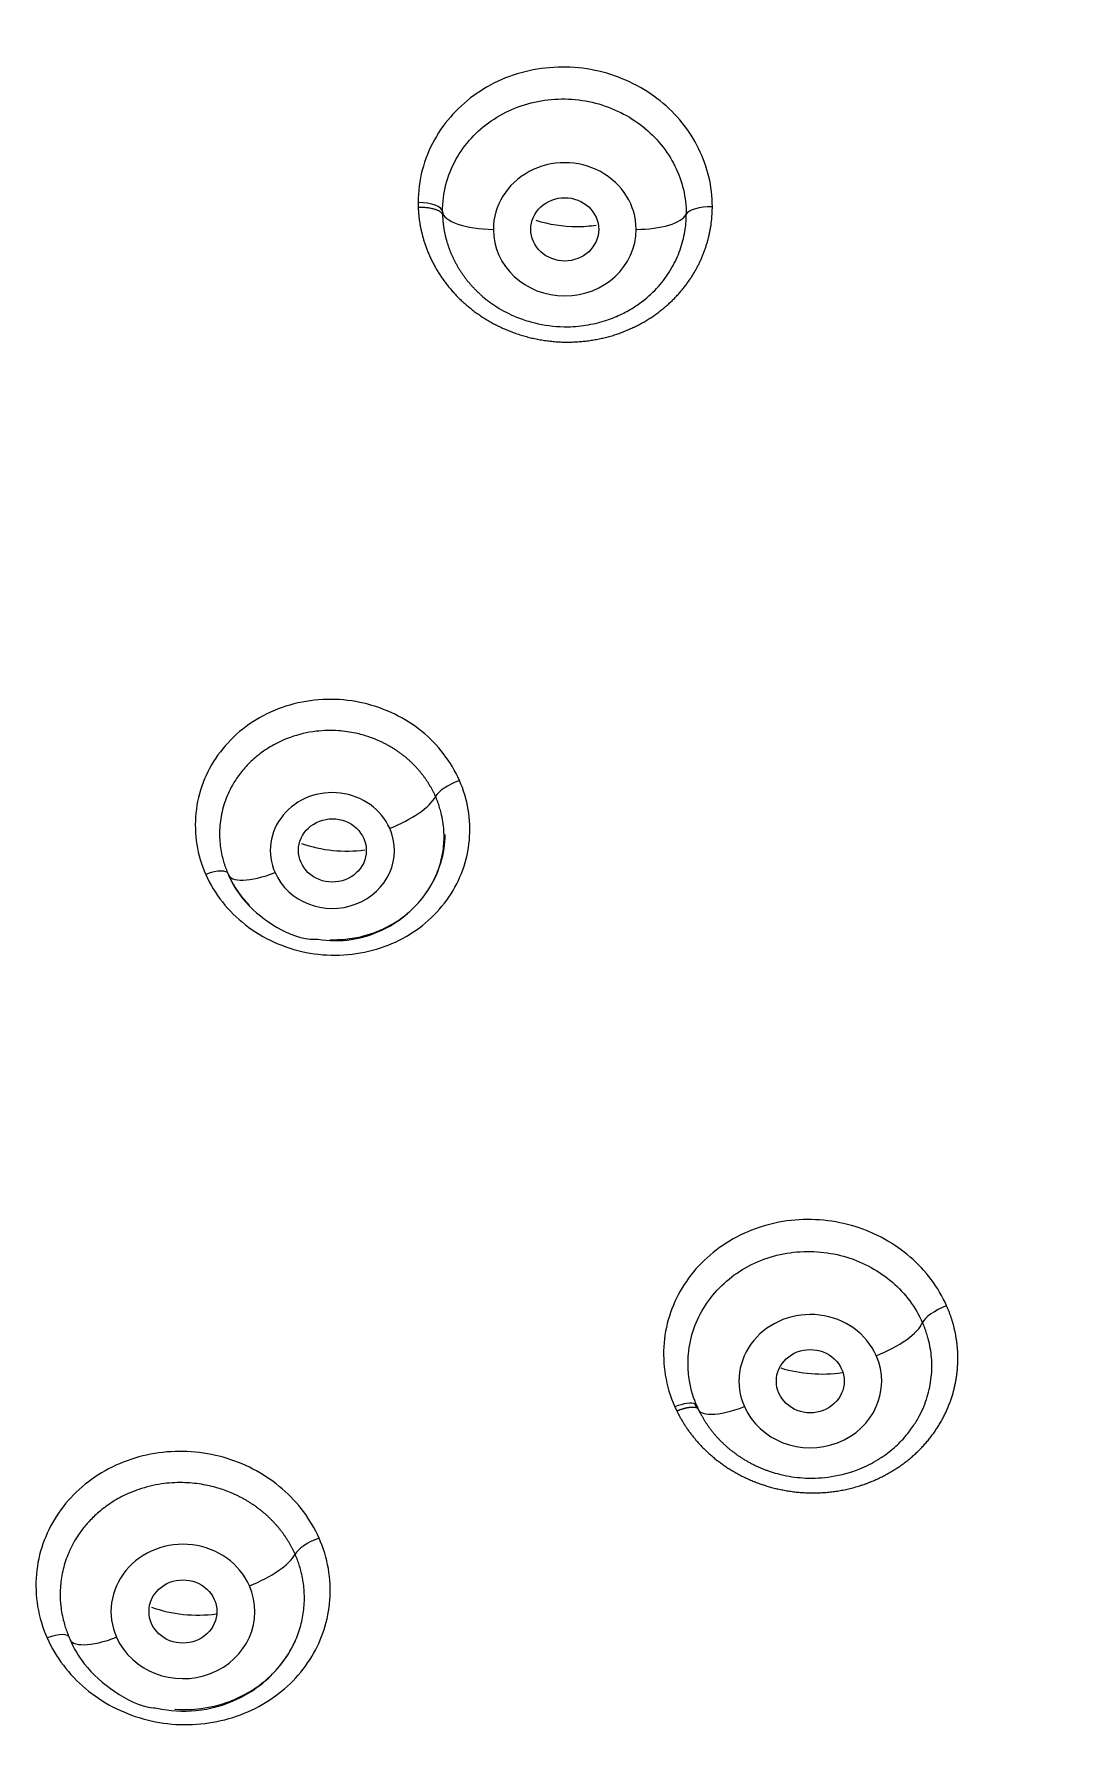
# Model space of a CAD drawing. Extents: x 1168 to 2296, y 0 to 827.
# Drawn here: x 1652.44 to 1664.53, y 520.04 to 540.23 of the extents above; entities that cross this region are included whole.
import ezdxf

# ---------------------------------------------------------------- set-up
doc = ezdxf.new("R2010")
doc.units = 0
doc.header["$LTSCALE"] = 10
doc.header["$MEASUREMENT"] = 0
doc.layers.add('1', color=7, linetype='CONTINUOUS')

msp = doc.modelspace()

# ---------------------------------------------------------------- linework, layer by layer
at = {"layer": '1', "color": 7, "linetype": 'Continuous', "lineweight": 18}
for centre, major_axis, ratio, start_param, end_param in [((1696.685, 538.042), (57.67, 0), 0.93358, 5.498085, 8.635877), ((1696.685, 538.026), (57.518, 0), 0.93358, 5.498085, 10.209879), ((1696.685, 538.042), (57.67, 0), 0.93358, 2.352692, 3.926693), ((1656.945, 538.135), (0.3, 0), 0.358368, 0.017385, 1.528813), ((1658.685, 538.137), (1.44, 0), 0.93358, 3.141593, 3.174556), ((1660.412, 538.085), (-0.3, 0), 0.358368, 4.674074, 6.110139), ((1657.432, 531.32), (0.275, 0.121), 0.323272, 1.384807, 2.763844), ((1654.443, 530.213), (-0.274, -0.121), 0.32279, 3.072336, 4.522064), ((1663.173, 525.126), (-0.274, -0.122), 0.331089, 4.528216, 5.964284), ((1659.97, 523.937), (0.274, 0.122), 0.331089, 0.291849, 1.382958), ((1655.777, 522.388), (0.274, 0.122), 0.331089, 1.378161, 2.755504), ((1652.573, 521.21), (-0.274, -0.122), 0.331089, 3.04621, 4.516086)]:
    msp.add_ellipse(centre, major_axis=major_axis, ratio=ratio, start_param=start_param, end_param=end_param, dxfattribs=at)
at = {"layer": '1', "color": 7, "linetype": 'Continuous', "lineweight": 13}
for centre, major_axis, ratio, start_param, end_param in [((1696.685, 537.844), (57.048, 0), 0.93358, 5.498085, 10.209879), ((1696.685, 537.824), (56.129, 0), 0.93358, 5.397226, 10.310738), ((1696.685, 537.907), (55.427, 0), 0.93358, 5.397283, 10.31068), ((1696.685, 538.436), (-51, 0), 0.93358, 4.712389, 7.625054), ((1658.685, 537.926), (0.841, 0), 0.93358, 0, 3.141593), ((1657.844, 538.141), (0.6, 0), 0.358368, 3.159013, 4.712389), ((1659.526, 538.141), (-0.6, 0), 0.358368, 1.570796, 2.968547), ((1658.685, 537.926), (0.841, 0), 0.93358, 3.141593, 6.283185), ((1655.947, 530.605), (0.731, 0), 0.93358, 0.392699, 3.534292), ((1656.623, 531.081), (-0.548, -0.243), 0.331089, 1.424941, 2.762705), ((1655.947, 530.605), (0.731, 0), 0.93358, 3.534292, 6.675884), ((1655.272, 530.559), (0.548, 0.243), 0.331089, 3.072125, 4.566534), ((1661.578, 524.35), (0.841, 0), 0.93358, 0.392699, 3.534292), ((1662.354, 524.865), (-0.548, -0.243), 0.331089, 1.424941, 2.822692), ((1661.578, 524.35), (0.841, 0), 0.93358, 3.534292, 6.675884), ((1660.801, 524.264), (0.548, 0.243), 0.331089, 3.013158, 4.566534), ((1654.187, 521.635), (0.848, 0), 0.93358, 0.392699, 3.534292), ((1654.97, 522.153), (-0.548, -0.243), 0.331089, 1.424941, 2.755504), ((1654.187, 521.635), (0.848, 0), 0.93358, 3.534292, 6.675884), ((1653.404, 521.547), (0.548, 0.243), 0.331089, 3.04621, 4.566534)]:
    msp.add_ellipse(centre, major_axis=major_axis, ratio=ratio, start_param=start_param, end_param=end_param, dxfattribs=at)
for points, knots in [([(1739.245, 498.734), (1739.257, 498.745), (1739.297, 498.783), (1739.382, 498.862), (1739.514, 498.988), (1739.695, 499.16), (1739.923, 499.379), (1740.198, 499.646), (1740.517, 499.962), (1740.882, 500.327), (1741.289, 500.744), (1741.738, 501.212), (1742.226, 501.734), (1742.752, 502.311), (1743.313, 502.945), (1743.907, 503.637), (1744.531, 504.389), (1745.182, 505.203), (1745.856, 506.081), (1746.552, 507.024), (1747.264, 508.035), (1747.988, 509.115), (1748.721, 510.266), (1749.458, 511.489), (1750.192, 512.787), (1750.92, 514.161), (1751.635, 515.611), (1752.333, 517.14), (1753.005, 518.748), (1753.647, 520.436), (1754.251, 522.204), (1754.81, 524.051), (1755.317, 525.979), (1755.762, 527.985), (1756.139, 530.07), (1756.438, 532.23), (1756.653, 534.464), (1756.773, 536.769), (1756.792, 539.142), (1756.7, 541.577), (1756.487, 544.071), (1756.145, 546.617), (1755.665, 549.209), (1755.039, 551.84), (1754.259, 554.502), (1753.317, 557.187), (1752.329, 559.582), (1751.345, 561.687), (1750.412, 563.504), (1749.396, 565.312), (1748.295, 567.108), (1747.108, 568.889), (1745.834, 570.65), (1744.471, 572.386), (1743.019, 574.093), (1741.477, 575.767), (1739.845, 577.402), (1738.124, 578.995), (1736.312, 580.54), (1734.412, 582.032), (1732.424, 583.467), (1730.349, 584.838), (1728.188, 586.14), (1725.944, 587.367), (1723.618, 588.515), (1721.214, 589.579), (1718.734, 590.553), (1716.183, 591.432), (1713.563, 592.209), (1710.879, 592.88), (1708.135, 593.439), (1705.337, 593.882), (1702.49, 594.205), (1699.601, 594.402), (1696.187, 594.48), (1692.263, 594.344), (1687.865, 593.889), (1683.515, 593.134), (1679.236, 592.083), (1675.051, 590.739), (1670.984, 589.112), (1667.055, 587.211), (1663.287, 585.046), (1659.7, 582.627), (1656.313, 579.968), (1653.144, 577.085), (1650.21, 573.992), (1647.53, 570.706), (1645.115, 567.244), (1642.978, 563.627), (1640.926, 559.456), (1639.1, 554.7), (1637.661, 549.356), (1636.788, 543.905), (1636.494, 538.401), (1636.777, 532.897), (1637.593, 527.71), (1638.786, 523.105), (1640.114, 519.299), (1641.425, 516.23), (1642.593, 513.864), (1643.791, 511.674), (1645.041, 509.612), (1646.37, 507.638), (1647.455, 506.153), (1648.304, 505.056), (1649.01, 504.181), (1649.684, 503.377), (1650.388, 502.568), (1651.001, 501.891), (1651.501, 501.353), (1651.871, 500.963), (1652.223, 500.599), (1652.555, 500.26), (1652.868, 499.947), (1653.16, 499.658), (1653.432, 499.393), (1653.682, 499.152), (1653.91, 498.935), (1654.056, 498.798), (1654.124, 498.733)], [0, 0, 0, 0, 0.000179, 0.000603, 0.00127, 0.002183, 0.00334, 0.004741, 0.006386, 0.008277, 0.010411, 0.01279, 0.015413, 0.018281, 0.021393, 0.02475, 0.028351, 0.032196, 0.036286, 0.04062, 0.045199, 0.050022, 0.055089, 0.060401, 0.065958, 0.071758, 0.077804, 0.084093, 0.090627, 0.097406, 0.104428, 0.111695, 0.119206, 0.126961, 0.134961, 0.143206, 0.151695, 0.160428, 0.169406, 0.178628, 0.188094, 0.197805, 0.20776, 0.21796, 0.228404, 0.239092, 0.250024, 0.257544, 0.265167, 0.272896, 0.280729, 0.288666, 0.296708, 0.304854, 0.313104, 0.321459, 0.329918, 0.338482, 0.34715, 0.355923, 0.3648, 0.373782, 0.382867, 0.392057, 0.401352, 0.410752, 0.420256, 0.429863, 0.439576, 0.449392, 0.459314, 0.46934, 0.47947, 0.489704, 0.500043, 0.515667, 0.531291, 0.546915, 0.562538, 0.578162, 0.593786, 0.60941, 0.625034, 0.640657, 0.656282, 0.671906, 0.68753, 0.703153, 0.718778, 0.734402, 0.750026, 0.770854, 0.791682, 0.81251, 0.833338, 0.854167, 0.874994, 0.892773, 0.907913, 0.920413, 0.930274, 0.937493, 0.948337, 0.95716, 0.963963, 0.968745, 0.972532, 0.976398, 0.980345, 0.984372, 0.986462, 0.988435, 0.990291, 0.99203, 0.993651, 0.995155, 0.996542, 0.997812, 0.998965, 1, 1, 1, 1]), ([(1654.672, 498.916), (1654.657, 498.93), (1654.611, 498.974), (1654.455, 499.122), (1654.346, 499.225), (1654.067, 499.494), (1653.896, 499.659), (1653.497, 500.053), (1653.268, 500.281), (1652.754, 500.804), (1652.469, 501.098), (1651.848, 501.755), (1651.512, 502.119), (1650.794, 502.919), (1650.412, 503.355), (1649.61, 504.307), (1649.189, 504.822), (1648.317, 505.934), (1647.867, 506.532), (1646.944, 507.816), (1646.473, 508.502), (1645.519, 509.966), (1645.038, 510.744), (1644.077, 512.397), (1643.597, 513.271), (1642.655, 515.121), (1642.191, 516.095), (1641.296, 518.147), (1640.865, 519.224), (1640.05, 521.482), (1639.667, 522.662), (1638.97, 525.127), (1638.655, 526.412), (1638.115, 529.081), (1637.89, 530.467), (1637.549, 533.333), (1637.434, 534.815), (1637.334, 537.865), (1637.351, 539.434), (1637.538, 542.649), (1637.71, 544.294), (1638.231, 547.645), (1638.58, 549.351), (1639.478, 552.805), (1640.026, 554.552), (1641.341, 558.065), (1642.108, 559.83), (1643.881, 563.348), (1644.886, 565.102), (1647.146, 568.566), (1648.401, 570.276), (1651.171, 573.615), (1652.687, 575.243), (1655.98, 578.377), (1657.759, 579.883), (1660.619, 582.016), (1661.605, 582.706), (1663.64, 584.039), (1664.689, 584.681), (1667.93, 586.527), (1670.213, 587.65), (1675.002, 589.636), (1677.509, 590.498), (1682.712, 591.911), (1685.41, 592.462), (1689.566, 593.024), (1690.969, 593.168), (1693.096, 593.312), (1693.809, 593.349), (1694.884, 593.386), (1695.422, 593.399), (1696.052, 593.408), (1696.367, 593.41), (1696.525, 593.41), (1696.604, 593.41), (1696.644, 593.41), (1696.664, 593.41), (1696.673, 593.41), (1696.678, 593.41), (1696.681, 593.41), (1696.682, 593.41), (1696.683, 593.41), (1696.683, 593.41), (1702.504, 593.411), (1714.146, 591.801), (1730.106, 584.758), (1738.831, 577.384), (1746.222, 568.986), (1749.25, 564.276), (1753.713, 554.238), (1755.147, 548.91), (1756.299, 538.095), (1756.017, 532.607), (1753.758, 521.946), (1751.781, 516.773), (1747.677, 509.577), (1745.34, 506.121), (1742.614, 502.935), (1740.714, 500.877), (1739.722, 499.881), (1738.698, 498.916)], [0, 0, 0, 0, 0.015625, 0.015625, 0.03125, 0.03125, 0.046875, 0.046875, 0.0625, 0.0625, 0.078125, 0.078125, 0.09375, 0.09375, 0.109375, 0.109375, 0.125, 0.125, 0.140625, 0.140625, 0.15625, 0.15625, 0.171875, 0.171875, 0.1875, 0.1875, 0.203125, 0.203125, 0.21875, 0.21875, 0.234375, 0.234375, 0.25, 0.25, 0.265625, 0.265625, 0.28125, 0.28125, 0.296875, 0.296875, 0.3125, 0.3125, 0.328125, 0.328125, 0.34375, 0.34375, 0.359375, 0.359375, 0.375, 0.375, 0.390625, 0.390625, 0.40625, 0.40625, 0.421875, 0.421875, 0.429687, 0.429687, 0.4375, 0.4375, 0.453125, 0.453125, 0.46875, 0.46875, 0.484375, 0.484375, 0.492187, 0.492187, 0.496094, 0.496094, 0.498047, 0.499023, 0.499512, 0.499756, 0.499878, 0.499939, 0.499969, 0.499985, 0.499992, 0.499996, 0.499998, 0.499998, 0.5, 0.5, 0.5625, 0.625, 0.6875, 0.6875, 0.75, 0.75, 0.8125, 0.8125, 0.875, 0.875, 0.9375, 0.9375, 0.96875, 0.984375, 0.984375, 1, 1, 1, 1]), ([(1696.685, 592.494), (1696.643, 592.494), (1696.559, 592.494), (1696.433, 592.494), (1696.308, 592.493), (1696.182, 592.492), (1696.056, 592.491), (1695.931, 592.49), (1695.805, 592.488), (1695.679, 592.486), (1695.554, 592.484), (1695.428, 592.482), (1695.302, 592.479), (1695.177, 592.476), (1695.051, 592.473), (1694.926, 592.47), (1694.8, 592.466), (1694.674, 592.462), (1694.549, 592.458), (1694.423, 592.453), (1694.297, 592.449), (1694.172, 592.444), (1694.046, 592.439), (1693.921, 592.433), (1693.795, 592.427), (1693.669, 592.421), (1693.544, 592.415), (1693.418, 592.409), (1693.292, 592.402), (1693.167, 592.395), (1693.041, 592.388), (1692.916, 592.38), (1692.79, 592.373), (1692.664, 592.365), (1692.539, 592.356), (1692.413, 592.348), (1691.963, 592.317), (1691.191, 592.255), (1690.096, 592.149), (1689.004, 592.024), (1687.914, 591.879), (1686.828, 591.716), (1685.745, 591.533), (1684.666, 591.332), (1683.232, 591.038), (1681.452, 590.624), (1679.339, 590.052), (1677.249, 589.407), (1675.187, 588.688), (1673.155, 587.896), (1670.491, 586.748), (1667.249, 585.14), (1663.531, 582.943), (1659.996, 580.488), (1657.042, 578.094), (1654.6, 575.851), (1652.613, 573.834), (1650.428, 571.378), (1648.117, 568.421), (1646.056, 565.318), (1644.435, 562.501), (1643.178, 560.024), (1642.15, 557.704), (1641.316, 555.56), (1640.645, 553.611), (1640.049, 551.626), (1639.478, 549.402), (1638.965, 546.935), (1638.55, 544.222), (1638.305, 541.72), (1638.189, 539.441), (1638.167, 537.393), (1638.228, 535.332), (1638.373, 533.277), (1638.599, 531.231), (1638.906, 529.201), (1639.297, 527.175), (1639.926, 524.5), (1640.916, 521.195), (1642.25, 517.76), (1643.616, 514.824), (1644.92, 512.369), (1646.195, 510.241), (1647.395, 508.425), (1648.477, 506.903), (1649.519, 505.542), (1650.506, 504.33), (1651.342, 503.356), (1652.123, 502.486), (1652.84, 501.716), (1653.581, 500.949), (1654.147, 500.383), (1654.525, 500.013), (1654.706, 499.837), (1654.89, 499.66), (1655.076, 499.483), (1655.264, 499.304), (1655.455, 499.125), (1655.647, 498.944), (1655.842, 498.763), (1656.04, 498.581), (1656.239, 498.399), (1656.441, 498.215), (1656.645, 498.031), (1656.852, 497.846), (1657.061, 497.66), (1657.272, 497.473), (1657.413, 497.349), (1657.485, 497.286)], [0, 0, 0, 0, 0.000892, 0.001785, 0.002677, 0.003569, 0.004462, 0.005354, 0.006246, 0.007138, 0.00803, 0.008923, 0.009815, 0.010707, 0.011599, 0.012491, 0.013384, 0.014276, 0.015169, 0.016061, 0.016953, 0.017846, 0.018739, 0.019631, 0.020524, 0.021417, 0.02231, 0.023203, 0.024097, 0.02499, 0.025884, 0.026777, 0.027671, 0.028565, 0.029459, 0.030354, 0.031248, 0.039059, 0.046868, 0.054679, 0.062496, 0.070311, 0.078122, 0.085931, 0.093744, 0.109373, 0.124991, 0.140601, 0.156239, 0.171854, 0.187489, 0.218707, 0.249974, 0.281106, 0.312458, 0.333209, 0.354021, 0.374951, 0.406022, 0.437441, 0.458146, 0.47896, 0.499936, 0.515411, 0.530971, 0.546637, 0.562432, 0.583123, 0.603936, 0.624924, 0.640415, 0.655981, 0.671643, 0.687423, 0.702962, 0.718542, 0.734186, 0.749915, 0.781006, 0.812398, 0.833188, 0.854003, 0.874891, 0.888786, 0.90267, 0.916556, 0.926936, 0.93739, 0.945051, 0.952809, 0.960666, 0.968624, 0.970466, 0.972324, 0.974198, 0.976087, 0.977992, 0.979913, 0.98185, 0.983802, 0.985771, 0.987756, 0.989756, 0.991773, 0.993806, 0.995854, 0.997919, 1, 1, 1, 1]), ([(1655.519, 499.457), (1655.49, 499.485), (1655.431, 499.54), (1655.343, 499.622), (1655.255, 499.705), (1655.168, 499.788), (1655.081, 499.871), (1654.993, 499.955), (1654.907, 500.038), (1654.82, 500.122), (1654.733, 500.205), (1654.647, 500.289), (1654.561, 500.373), (1654.475, 500.458), (1654.39, 500.542), (1654.304, 500.627), (1654.219, 500.711), (1654.134, 500.796), (1654.049, 500.881), (1653.964, 500.967), (1653.88, 501.052), (1653.796, 501.137), (1653.712, 501.223), (1653.628, 501.309), (1653.544, 501.395), (1653.461, 501.481), (1653.378, 501.568), (1653.295, 501.654), (1653.212, 501.741), (1653.129, 501.828), (1653.047, 501.915), (1652.965, 502.002), (1652.883, 502.089), (1652.801, 502.176), (1652.719, 502.264), (1652.638, 502.352), (1652.557, 502.44), (1652.476, 502.528), (1652.395, 502.616), (1652.314, 502.705), (1652.234, 502.793), (1652.154, 502.882), (1652.074, 502.971), (1651.994, 503.06), (1651.915, 503.149), (1651.835, 503.238), (1651.756, 503.328), (1651.4, 503.733), (1650.777, 504.46), (1649.911, 505.524), (1649.074, 506.607), (1648.265, 507.71), (1647.485, 508.831), (1646.734, 509.97), (1646.015, 511.124), (1645.096, 512.686), (1644.026, 514.676), (1642.867, 517.124), (1641.84, 519.617), (1640.945, 522.159), (1640.186, 524.735), (1639.562, 527.347), (1639.077, 529.979), (1638.731, 532.636), (1638.526, 535.3), (1638.461, 537.976), (1638.537, 540.645), (1638.754, 543.314), (1639.111, 545.964), (1639.608, 548.6), (1640.241, 551.204), (1641.013, 553.782), (1641.917, 556.315), (1642.956, 558.809), (1644.123, 561.247), (1645.203, 563.236), (1646.128, 564.795), (1646.854, 565.949), (1647.607, 567.082), (1648.391, 568.2), (1649.205, 569.3), (1650.049, 570.382), (1650.918, 571.441), (1651.565, 572.19), (1651.971, 572.647), (1652.125, 572.818), (1652.279, 572.989), (1652.434, 573.16), (1652.59, 573.329), (1652.747, 573.498), (1652.904, 573.666), (1653.061, 573.834), (1653.22, 574.001), (1653.379, 574.167), (1653.539, 574.332), (1653.699, 574.497), (1653.86, 574.661), (1654.022, 574.825), (1654.185, 574.987), (1654.348, 575.149), (1654.511, 575.311), (1654.676, 575.471), (1654.841, 575.631), (1655.006, 575.791), (1655.173, 575.949), (1655.339, 576.107), (1655.507, 576.264), (1655.619, 576.369), (1655.675, 576.421)], [0, 0, 0, 0, 0.001362, 0.002724, 0.004085, 0.005446, 0.006807, 0.008168, 0.009529, 0.01089, 0.01225, 0.01361, 0.01497, 0.01633, 0.01769, 0.019049, 0.020409, 0.021768, 0.023127, 0.024486, 0.025845, 0.027203, 0.028562, 0.029921, 0.031279, 0.032637, 0.033995, 0.035353, 0.036712, 0.038069, 0.039427, 0.040785, 0.042143, 0.0435, 0.044858, 0.046216, 0.047573, 0.048931, 0.050288, 0.051645, 0.053003, 0.05436, 0.055718, 0.057075, 0.058432, 0.05979, 0.061147, 0.062504, 0.078161, 0.093792, 0.109405, 0.125007, 0.140673, 0.156307, 0.171916, 0.18751, 0.21882, 0.250008, 0.281332, 0.312506, 0.343843, 0.375004, 0.406353, 0.437502, 0.468861, 0.5, 0.531366, 0.562498, 0.593869, 0.624996, 0.656368, 0.687494, 0.718864, 0.749992, 0.781356, 0.81249, 0.8282, 0.843847, 0.859442, 0.874993, 0.890694, 0.906338, 0.921935, 0.937496, 0.940115, 0.942732, 0.945348, 0.947963, 0.950576, 0.953187, 0.955797, 0.958406, 0.961013, 0.963619, 0.966224, 0.968828, 0.971431, 0.974032, 0.976633, 0.979232, 0.981831, 0.984429, 0.987026, 0.989622, 0.992217, 0.994812, 0.997406, 1, 1, 1, 1]), ([(1656.957, 538.243), (1656.957, 538.234), (1656.957, 538.225), (1656.958, 538.211), (1656.958, 538.207), (1656.958, 538.198), (1656.958, 538.193), (1656.958, 538.189)], [0, 0, 0, 0, 0.5, 0.5, 0.75, 0.75, 1, 1, 1, 1]), ([(1656.958, 538.189), (1656.958, 538.182), (1656.959, 538.169), (1656.96, 538.149), (1656.961, 538.129), (1656.963, 538.108), (1656.965, 538.088), (1656.967, 538.067), (1656.97, 538.046), (1656.973, 538.026), (1656.976, 538.005), (1656.979, 537.984), (1656.983, 537.963), (1656.987, 537.941), (1656.992, 537.92), (1656.997, 537.899), (1657.002, 537.877), (1657.007, 537.856), (1657.013, 537.834), (1657.019, 537.813), (1657.026, 537.791), (1657.033, 537.769), (1657.04, 537.747), (1657.047, 537.726), (1657.055, 537.704), (1657.064, 537.682), (1657.073, 537.66), (1657.082, 537.638), (1657.091, 537.616), (1657.101, 537.594), (1657.111, 537.572), (1657.122, 537.551), (1657.133, 537.529), (1657.145, 537.507), (1657.157, 537.485), (1657.169, 537.463), (1657.182, 537.442), (1657.195, 537.42), (1657.209, 537.398), (1657.223, 537.377), (1657.237, 537.356), (1657.252, 537.334), (1657.268, 537.313), (1657.283, 537.292), (1657.3, 537.271), (1657.316, 537.25), (1657.333, 537.23), (1657.351, 537.209), (1657.369, 537.189), (1657.387, 537.168), (1657.406, 537.148), (1657.425, 537.128), (1657.445, 537.109), (1657.465, 537.089), (1657.486, 537.07), (1657.507, 537.051), (1657.529, 537.032), (1657.551, 537.014), (1657.573, 536.995), (1657.596, 536.977), (1657.619, 536.959), (1657.643, 536.942), (1657.667, 536.925), (1657.691, 536.908), (1657.716, 536.891), (1657.742, 536.875), (1657.768, 536.859), (1657.794, 536.844), (1657.82, 536.829), (1657.847, 536.814), (1657.875, 536.8), (1657.903, 536.786), (1657.931, 536.772), (1657.96, 536.759), (1657.989, 536.746), (1658.018, 536.734), (1658.048, 536.722), (1658.078, 536.711), (1658.108, 536.7), (1658.139, 536.689), (1658.17, 536.679), (1658.201, 536.67), (1658.233, 536.661), (1658.265, 536.653), (1658.298, 536.645), (1658.33, 536.638), (1658.363, 536.631), (1658.396, 536.625), (1658.43, 536.619), (1658.463, 536.614), (1658.497, 536.61), (1658.532, 536.606), (1658.566, 536.603), (1658.6, 536.6), (1658.635, 536.599), (1658.67, 536.597), (1658.705, 536.597), (1658.75, 536.597), (1658.805, 536.599), (1658.87, 536.603), (1658.934, 536.609), (1658.997, 536.618), (1659.059, 536.628), (1659.12, 536.641), (1659.18, 536.656), (1659.239, 536.672), (1659.297, 536.69), (1659.353, 536.71), (1659.408, 536.732), (1659.462, 536.755), (1659.515, 536.78), (1659.566, 536.806), (1659.615, 536.833), (1659.664, 536.862), (1659.71, 536.892), (1659.755, 536.923), (1659.799, 536.955), (1659.841, 536.989), (1659.882, 537.023), (1659.921, 537.058), (1659.958, 537.094), (1659.994, 537.13), (1660.028, 537.167), (1660.061, 537.205), (1660.092, 537.244), (1660.122, 537.282), (1660.15, 537.322), (1660.176, 537.361), (1660.201, 537.401), (1660.225, 537.441), (1660.247, 537.482), (1660.268, 537.522), (1660.287, 537.563), (1660.305, 537.604), (1660.321, 537.644), (1660.336, 537.685), (1660.35, 537.725), (1660.362, 537.766), (1660.374, 537.806), (1660.384, 537.846), (1660.392, 537.886), (1660.4, 537.926), (1660.407, 537.965), (1660.412, 538.004), (1660.416, 538.042), (1660.42, 538.081), (1660.422, 538.118), (1660.423, 538.156), (1660.424, 538.18), (1660.424, 538.193)], [0, 0, 0, 0, 0.003964, 0.007956, 0.011976, 0.016024, 0.020099, 0.024202, 0.028333, 0.032492, 0.036678, 0.040891, 0.045132, 0.049399, 0.053694, 0.058016, 0.062365, 0.06674, 0.071142, 0.075571, 0.080026, 0.084508, 0.089016, 0.093552, 0.098113, 0.102702, 0.107317, 0.111959, 0.116628, 0.121324, 0.126046, 0.130795, 0.135572, 0.140375, 0.145205, 0.150062, 0.154947, 0.159858, 0.164796, 0.169761, 0.174754, 0.179773, 0.184819, 0.189892, 0.194993, 0.20012, 0.205274, 0.210454, 0.215662, 0.220897, 0.226159, 0.231447, 0.236763, 0.242105, 0.247474, 0.252871, 0.258294, 0.263744, 0.269221, 0.274725, 0.280256, 0.285814, 0.291399, 0.297011, 0.30265, 0.308315, 0.314008, 0.319728, 0.325475, 0.331249, 0.337049, 0.342877, 0.348731, 0.354613, 0.360521, 0.366457, 0.372419, 0.378409, 0.384425, 0.390469, 0.396539, 0.402637, 0.408761, 0.414912, 0.42109, 0.427295, 0.433527, 0.439786, 0.446072, 0.452385, 0.458725, 0.465092, 0.471486, 0.477906, 0.484354, 0.490828, 0.49733, 0.503858, 0.515982, 0.52801, 0.539942, 0.551779, 0.563519, 0.575163, 0.586712, 0.598164, 0.609521, 0.620783, 0.631948, 0.643017, 0.653991, 0.664868, 0.675651, 0.686337, 0.696927, 0.707422, 0.71782, 0.728123, 0.738329, 0.74844, 0.758456, 0.768375, 0.778199, 0.787926, 0.797559, 0.807095, 0.816536, 0.825881, 0.83513, 0.844283, 0.85334, 0.862301, 0.871166, 0.879935, 0.88861, 0.897188, 0.905672, 0.91406, 0.922354, 0.930553, 0.938657, 0.946665, 0.954578, 0.962393, 0.970111, 0.977732, 0.985253, 0.992676, 1, 1, 1, 1]), ([(1657.163, 531.24), (1657.16, 531.245), (1657.156, 531.255), (1657.149, 531.271), (1657.141, 531.286), (1657.134, 531.301), (1657.126, 531.316), (1657.118, 531.331), (1657.11, 531.346), (1657.101, 531.361), (1657.093, 531.375), (1657.084, 531.39), (1657.074, 531.405), (1657.065, 531.42), (1657.055, 531.434), (1657.045, 531.449), (1657.035, 531.463), (1657.024, 531.478), (1657.014, 531.492), (1657.003, 531.506), (1656.991, 531.52), (1656.98, 531.534), (1656.968, 531.548), (1656.956, 531.562), (1656.944, 531.575), (1656.931, 531.589), (1656.919, 531.602), (1656.906, 531.616), (1656.892, 531.629), (1656.879, 531.642), (1656.865, 531.655), (1656.851, 531.668), (1656.837, 531.68), (1656.823, 531.693), (1656.808, 531.705), (1656.793, 531.717), (1656.778, 531.729), (1656.762, 531.741), (1656.747, 531.752), (1656.731, 531.764), (1656.715, 531.775), (1656.698, 531.786), (1656.682, 531.797), (1656.665, 531.808), (1656.648, 531.818), (1656.631, 531.828), (1656.613, 531.838), (1656.596, 531.848), (1656.578, 531.858), (1656.56, 531.867), (1656.541, 531.876), (1656.523, 531.885), (1656.504, 531.894), (1656.485, 531.902), (1656.442, 531.921), (1656.356, 531.953), (1656.207, 531.994), (1656, 532.023), (1655.738, 532.017), (1655.479, 531.956), (1655.259, 531.858), (1655.094, 531.75), (1654.959, 531.63), (1654.851, 531.505), (1654.752, 531.354), (1654.671, 531.171), (1654.621, 530.954), (1654.615, 530.798), (1654.621, 530.716), (1654.622, 530.707)], [0, 0, 0, 0, 0.0047, 0.009417, 0.014152, 0.018903, 0.023671, 0.028456, 0.033258, 0.038077, 0.042913, 0.047767, 0.052637, 0.057524, 0.062429, 0.06735, 0.072289, 0.077244, 0.082217, 0.087207, 0.092214, 0.097238, 0.102279, 0.107337, 0.112413, 0.117506, 0.122616, 0.127743, 0.132887, 0.138049, 0.143227, 0.148423, 0.153637, 0.158867, 0.164115, 0.16938, 0.174662, 0.179962, 0.185279, 0.190613, 0.195965, 0.201334, 0.20672, 0.212124, 0.217545, 0.222983, 0.228439, 0.233913, 0.239403, 0.244911, 0.250437, 0.25598, 0.26154, 0.267118, 0.272713, 0.299693, 0.340961, 0.396529, 0.466414, 0.550631, 0.608611, 0.66268, 0.712824, 0.759031, 0.801294, 0.866056, 0.929592, 0.991896, 1, 1, 1, 1]), ([(1660.137, 524.552), (1660.137, 524.591), (1660.143, 524.732), (1660.194, 524.969), (1660.328, 525.245), (1660.525, 525.484), (1660.774, 525.676), (1661.064, 525.81), (1661.378, 525.88), (1661.699, 525.883), (1662.011, 525.821), (1662.299, 525.699), (1662.552, 525.523), (1662.759, 525.301), (1662.86, 525.129), (1662.9, 525.039)], [0, 0, 0, 0, 0.031846, 0.114893, 0.196554, 0.278498, 0.360334, 0.442149, 0.523616, 0.604275, 0.684014, 0.763146, 0.842077, 0.920809, 1, 1, 1, 1]), ([(1660.004, 524), (1660.007, 523.994), (1660.013, 523.982), (1660.022, 523.964), (1660.032, 523.946), (1660.041, 523.928), (1660.051, 523.91), (1660.062, 523.892), (1660.073, 523.874), (1660.084, 523.856), (1660.095, 523.838), (1660.107, 523.82), (1660.119, 523.802), (1660.131, 523.784), (1660.143, 523.766), (1660.156, 523.748), (1660.17, 523.73), (1660.183, 523.712), (1660.198, 523.695), (1660.212, 523.677), (1660.227, 523.659), (1660.242, 523.642), (1660.257, 523.624), (1660.273, 523.607), (1660.289, 523.59), (1660.305, 523.573), (1660.322, 523.556), (1660.34, 523.539), (1660.357, 523.522), (1660.375, 523.505), (1660.393, 523.489), (1660.412, 523.472), (1660.431, 523.456), (1660.45, 523.44), (1660.47, 523.424), (1660.49, 523.409), (1660.511, 523.393), (1660.532, 523.378), (1660.553, 523.363), (1660.575, 523.348), (1660.596, 523.333), (1660.619, 523.319), (1660.641, 523.305), (1660.665, 523.291), (1660.688, 523.277), (1660.712, 523.264), (1660.736, 523.25), (1660.76, 523.238), (1660.785, 523.225), (1660.81, 523.213), (1660.836, 523.201), (1660.861, 523.189), (1660.888, 523.178), (1660.914, 523.167), (1660.941, 523.157), (1660.968, 523.146), (1660.995, 523.137), (1661.023, 523.127), (1661.051, 523.118), (1661.08, 523.11), (1661.108, 523.101), (1661.137, 523.093), (1661.166, 523.086), (1661.196, 523.079), (1661.226, 523.073), (1661.256, 523.067), (1661.286, 523.061), (1661.317, 523.056), (1661.347, 523.051), (1661.378, 523.047), (1661.41, 523.043), (1661.441, 523.04), (1661.473, 523.038), (1661.504, 523.036), (1661.536, 523.034), (1661.568, 523.033), (1661.601, 523.033), (1661.633, 523.033), (1661.666, 523.034), (1661.698, 523.035), (1661.731, 523.037), (1661.764, 523.039), (1661.797, 523.042), (1661.83, 523.046), (1661.863, 523.05), (1661.897, 523.055), (1661.93, 523.06), (1661.963, 523.067), (1661.996, 523.073), (1662.029, 523.081), (1662.063, 523.089), (1662.096, 523.098), (1662.129, 523.107), (1662.162, 523.117), (1662.195, 523.128), (1662.227, 523.139), (1662.26, 523.151), (1662.302, 523.167), (1662.352, 523.189), (1662.409, 523.216), (1662.465, 523.244), (1662.52, 523.275), (1662.572, 523.307), (1662.623, 523.34), (1662.672, 523.375), (1662.72, 523.411), (1662.765, 523.448), (1662.809, 523.487), (1662.851, 523.527), (1662.891, 523.567), (1662.929, 523.609), (1662.965, 523.651), (1662.999, 523.694), (1663.032, 523.738), (1663.062, 523.782), (1663.091, 523.827), (1663.118, 523.873), (1663.143, 523.918), (1663.166, 523.964), (1663.188, 524.011), (1663.207, 524.057), (1663.225, 524.104), (1663.241, 524.15), (1663.256, 524.197), (1663.269, 524.243), (1663.28, 524.29), (1663.29, 524.336), (1663.298, 524.382), (1663.304, 524.428), (1663.31, 524.473), (1663.313, 524.519), (1663.316, 524.563), (1663.317, 524.608), (1663.316, 524.652), (1663.315, 524.695), (1663.312, 524.738), (1663.308, 524.78), (1663.303, 524.822), (1663.296, 524.863), (1663.289, 524.904), (1663.281, 524.944), (1663.272, 524.983), (1663.262, 525.021), (1663.251, 525.059), (1663.239, 525.096), (1663.226, 525.133), (1663.213, 525.169), (1663.199, 525.204), (1663.189, 525.226), (1663.184, 525.238)], [0, 0, 0, 0, 0.003909, 0.007847, 0.011814, 0.01581, 0.019835, 0.023889, 0.027971, 0.032083, 0.036223, 0.040391, 0.044588, 0.048813, 0.053067, 0.057348, 0.061658, 0.065996, 0.070361, 0.074754, 0.079175, 0.083624, 0.0881, 0.092605, 0.097137, 0.101697, 0.106285, 0.1109, 0.115544, 0.120216, 0.124915, 0.129643, 0.134399, 0.139182, 0.143994, 0.148834, 0.153703, 0.158599, 0.163524, 0.168477, 0.173458, 0.178467, 0.183504, 0.188569, 0.193663, 0.198784, 0.203934, 0.209111, 0.214317, 0.219551, 0.224813, 0.230103, 0.235421, 0.240767, 0.246141, 0.251543, 0.256973, 0.262432, 0.267918, 0.273433, 0.278976, 0.284546, 0.290145, 0.295772, 0.301427, 0.307111, 0.312822, 0.318562, 0.324329, 0.330125, 0.335949, 0.341801, 0.347681, 0.353589, 0.359526, 0.36549, 0.371483, 0.377504, 0.383552, 0.38963, 0.395735, 0.401868, 0.408029, 0.414219, 0.420436, 0.426682, 0.432955, 0.439257, 0.445587, 0.451945, 0.458332, 0.464746, 0.471188, 0.477659, 0.484157, 0.490683, 0.497238, 0.50382, 0.515954, 0.527992, 0.539934, 0.551779, 0.563527, 0.57518, 0.586736, 0.598196, 0.60956, 0.620828, 0.631999, 0.643075, 0.654054, 0.664937, 0.675724, 0.686414, 0.697009, 0.707507, 0.717909, 0.728214, 0.738424, 0.748537, 0.758554, 0.768475, 0.778299, 0.788028, 0.797661, 0.807197, 0.816637, 0.825982, 0.83523, 0.844381, 0.853436, 0.862395, 0.871257, 0.880024, 0.888695, 0.89727, 0.905749, 0.914134, 0.922422, 0.930616, 0.938715, 0.946717, 0.954623, 0.962432, 0.970143, 0.977756, 0.98527, 0.992685, 1, 1, 1, 1]), ([(1659.981, 524.049), (1659.985, 524.041), (1659.989, 524.033), (1659.996, 524.016), (1660, 524.008), (1660.004, 524)], [0, 0, 0, 0, 0.5, 0.5, 1, 1, 1, 1]), ([(1655.508, 522.31), (1655.506, 522.315), (1655.501, 522.325), (1655.494, 522.341), (1655.486, 522.356), (1655.479, 522.372), (1655.471, 522.387), (1655.463, 522.402), (1655.454, 522.417), (1655.446, 522.432), (1655.437, 522.447), (1655.428, 522.462), (1655.419, 522.477), (1655.409, 522.492), (1655.4, 522.507), (1655.39, 522.521), (1655.38, 522.536), (1655.37, 522.55), (1655.359, 522.565), (1655.348, 522.579), (1655.337, 522.593), (1655.326, 522.607), (1655.315, 522.621), (1655.303, 522.635), (1655.291, 522.649), (1655.279, 522.662), (1655.267, 522.676), (1655.255, 522.689), (1655.242, 522.702), (1655.229, 522.715), (1655.216, 522.728), (1655.203, 522.741), (1655.189, 522.754), (1655.176, 522.767), (1655.162, 522.779), (1655.148, 522.791), (1655.134, 522.803), (1655.119, 522.815), (1655.104, 522.827), (1655.09, 522.839), (1655.074, 522.85), (1655.059, 522.862), (1655.044, 522.873), (1655.028, 522.884), (1655.012, 522.895), (1654.996, 522.905), (1654.98, 522.916), (1654.964, 522.926), (1654.947, 522.936), (1654.931, 522.946), (1654.914, 522.956), (1654.897, 522.965), (1654.88, 522.974), (1654.862, 522.983), (1654.845, 522.992), (1654.827, 523.001), (1654.809, 523.009), (1654.791, 523.018), (1654.773, 523.026), (1654.709, 523.053), (1654.589, 523.096), (1654.397, 523.14), (1654.174, 523.16), (1653.924, 523.144), (1653.682, 523.085), (1653.471, 522.996), (1653.303, 522.895), (1653.167, 522.785), (1653.058, 522.675), (1652.975, 522.569), (1652.892, 522.441), (1652.817, 522.282), (1652.76, 522.087), (1652.742, 521.939), (1652.74, 521.858), (1652.74, 521.842)], [0, 0, 0, 0, 0.004563, 0.009134, 0.013714, 0.018303, 0.022901, 0.027507, 0.032123, 0.036747, 0.041379, 0.046021, 0.050671, 0.055331, 0.059999, 0.064676, 0.069362, 0.074056, 0.07876, 0.083472, 0.088194, 0.092924, 0.097663, 0.102411, 0.107168, 0.111934, 0.116709, 0.121493, 0.126285, 0.131087, 0.135898, 0.140718, 0.145546, 0.150384, 0.155231, 0.160087, 0.164951, 0.169825, 0.174708, 0.1796, 0.184501, 0.189411, 0.19433, 0.199258, 0.204196, 0.209142, 0.214098, 0.219063, 0.224036, 0.229019, 0.234012, 0.239013, 0.244023, 0.249043, 0.254072, 0.25911, 0.264157, 0.269214, 0.274279, 0.279354, 0.32222, 0.371859, 0.428284, 0.491513, 0.561559, 0.617437, 0.668342, 0.714257, 0.75517, 0.791068, 0.821945, 0.878389, 0.933372, 0.986889, 1, 1, 1, 1])]:
    msp.add_open_spline(points, degree=3, knots=knots, dxfattribs=at)
at = {"layer": '1', "color": 7, "linetype": 'Continuous', "lineweight": 18}
for points, knots in [([(1636.928, 546.568), (1636.72, 545.287), (1636.348, 542.262), (1636.242, 537.436), (1636.612, 532.185), (1637.505, 527.046), (1638.847, 522.173), (1640.594, 517.544), (1642.729, 513.13), (1645.357, 508.744), (1648.534, 504.417), (1652.341, 500.169), (1656.724, 496.187), (1660.649, 493.137), (1663.703, 490.84), (1665.676, 489.356), (1667.384, 488.051), (1668.607, 487.092), (1669.429, 486.433), (1670.021, 485.953), (1670.775, 485.33), (1671.806, 484.454), (1673.131, 483.275), (1674.63, 481.856), (1675.642, 480.784), (1676.138, 480.231)], [0, 0, 0, 0, 0.047893, 0.113155, 0.18052, 0.245673, 0.30859, 0.369482, 0.430004, 0.49051, 0.558251, 0.627032, 0.698562, 0.77284, 0.80591, 0.835589, 0.86122, 0.88281, 0.891192, 0.898949, 0.910098, 0.926257, 0.947429, 0.973562, 1, 1, 1, 1]), ([(1657.245, 538.137), (1657.245, 538.244), (1657.272, 538.456), (1657.39, 538.751), (1657.574, 539.007), (1657.812, 539.214), (1658.093, 539.365), (1658.404, 539.453), (1658.729, 539.473), (1659.049, 539.425), (1659.348, 539.313), (1659.613, 539.145), (1659.83, 538.929), (1659.993, 538.676), (1660.094, 538.397), (1660.117, 538.201), (1660.117, 538.104)], [0, 0, 0, 0, 0.07593, 0.151152, 0.223821, 0.295431, 0.36731, 0.439063, 0.51081, 0.582252, 0.652985, 0.722911, 0.792304, 0.861521, 0.930561, 1, 1, 1, 1]), ([(1657.245, 538.093), (1657.246, 538.087), (1657.246, 538.076), (1657.247, 538.059), (1657.248, 538.041), (1657.25, 538.024), (1657.251, 538.007), (1657.253, 537.99), (1657.255, 537.973), (1657.258, 537.955), (1657.26, 537.938), (1657.263, 537.921), (1657.266, 537.904), (1657.27, 537.886), (1657.273, 537.869), (1657.277, 537.852), (1657.281, 537.835), (1657.286, 537.817), (1657.29, 537.8), (1657.295, 537.783), (1657.3, 537.766), (1657.306, 537.749), (1657.311, 537.732), (1657.317, 537.715), (1657.323, 537.698), (1657.33, 537.681), (1657.336, 537.664), (1657.343, 537.647), (1657.35, 537.63), (1657.358, 537.613), (1657.366, 537.596), (1657.373, 537.58), (1657.382, 537.563), (1657.39, 537.546), (1657.399, 537.53), (1657.408, 537.514), (1657.417, 537.497), (1657.426, 537.481), (1657.436, 537.465), (1657.446, 537.449), (1657.456, 537.433), (1657.467, 537.417), (1657.478, 537.401), (1657.489, 537.386), (1657.5, 537.37), (1657.511, 537.355), (1657.523, 537.339), (1657.535, 537.324), (1657.547, 537.309), (1657.56, 537.294), (1657.572, 537.279), (1657.585, 537.265), (1657.599, 537.25), (1657.612, 537.236), (1657.626, 537.222), (1657.64, 537.208), (1657.654, 537.194), (1657.668, 537.18), (1657.683, 537.166), (1657.743, 537.112), (1657.869, 537.015), (1658.093, 536.893), (1658.383, 536.799), (1658.686, 536.768), (1658.959, 536.794), (1659.173, 536.849), (1659.355, 536.923), (1659.504, 537.007), (1659.658, 537.119), (1659.813, 537.27), (1659.953, 537.469), (1660.05, 537.681), (1660.091, 537.84), (1660.105, 537.936), (1660.11, 537.969), (1660.113, 538.003), (1660.115, 538.037), (1660.116, 538.07), (1660.117, 538.093), (1660.117, 538.104)], [0, 0, 0, 0, 0.004102, 0.008213, 0.012333, 0.016462, 0.0206, 0.024746, 0.028901, 0.033065, 0.037238, 0.04142, 0.04561, 0.04981, 0.054018, 0.058235, 0.06246, 0.066695, 0.070938, 0.075191, 0.079452, 0.083722, 0.088, 0.092288, 0.096584, 0.100889, 0.105203, 0.109526, 0.113858, 0.118198, 0.122547, 0.126905, 0.131272, 0.135648, 0.140033, 0.144426, 0.148828, 0.153239, 0.157659, 0.162087, 0.166525, 0.170971, 0.175426, 0.17989, 0.184363, 0.188844, 0.193334, 0.197834, 0.202341, 0.206858, 0.211384, 0.215918, 0.220461, 0.225013, 0.229574, 0.234143, 0.238722, 0.243309, 0.247905, 0.252509, 0.299233, 0.356695, 0.424866, 0.503703, 0.558878, 0.6087, 0.653172, 0.692299, 0.726085, 0.78519, 0.842417, 0.897776, 0.951276, 0.959508, 0.967695, 0.975838, 0.983937, 0.991991, 1, 1, 1, 1]), ([(1658.346, 538.033), (1658.5, 537.985), (1658.74, 537.946), (1658.979, 537.965), (1659.056, 537.976)], [0, 0, 0, 0, 0.677099, 1, 1, 1, 1]), ([(1655.919, 529.553), (1655.96, 529.552), (1656.075, 529.554), (1656.263, 529.579), (1656.468, 529.642), (1656.65, 529.73), (1656.804, 529.835), (1656.935, 529.954), (1657.04, 530.081), (1657.137, 530.234), (1657.215, 530.416), (1657.261, 530.628), (1657.267, 530.84), (1657.244, 530.991), (1657.22, 531.08), (1657.21, 531.113), (1657.2, 531.145), (1657.188, 531.177), (1657.176, 531.209), (1657.167, 531.23), (1657.163, 531.24)], [0, 0, 0, 0, 0.046252, 0.131796, 0.217257, 0.294169, 0.367538, 0.437374, 0.503687, 0.566489, 0.656611, 0.745047, 0.831821, 0.916957, 0.930909, 0.944816, 0.958678, 0.972496, 0.98627, 1, 1, 1, 1]), ([(1654.622, 530.707), (1654.627, 530.645), (1654.639, 530.573), (1654.66, 530.491), (1654.67, 530.458), (1654.681, 530.425), (1654.693, 530.393), (1654.705, 530.36), (1654.714, 530.339), (1654.719, 530.328)], [0, 0, 0, 0, 0.474213, 0.56125, 0.648524, 0.736037, 0.823787, 0.911775, 1, 1, 1, 1]), ([(1655.775, 529.56), (1655.91, 529.538), (1656.203, 529.533), (1656.647, 529.694), (1657.025, 530.015), (1657.233, 530.408), (1657.276, 530.682), (1657.278, 530.795)], [0, 0, 0, 0, 0.179165, 0.400696, 0.623468, 0.844973, 1, 1, 1, 1]), ([(1654.719, 530.328), (1654.721, 530.323), (1654.726, 530.312), (1654.734, 530.296), (1654.742, 530.28), (1654.75, 530.263), (1654.759, 530.247), (1654.767, 530.231), (1654.776, 530.215), (1654.786, 530.199), (1654.795, 530.183), (1654.805, 530.168), (1654.815, 530.152), (1654.826, 530.136), (1654.837, 530.121), (1654.848, 530.105), (1654.859, 530.09), (1654.871, 530.074), (1654.882, 530.059), (1654.895, 530.044), (1654.907, 530.029), (1654.92, 530.014), (1654.933, 530), (1654.946, 529.985), (1654.958, 529.973), (1654.966, 529.965), (1654.968, 529.962)], [0, 0, 0, 0, 0.040574, 0.081303, 0.122189, 0.16323, 0.204428, 0.245781, 0.28729, 0.328955, 0.370775, 0.412752, 0.454884, 0.497172, 0.539616, 0.582215, 0.62497, 0.66788, 0.710947, 0.754168, 0.797546, 0.841078, 0.884767, 0.92861, 0.972609, 1, 1, 1, 1]), ([(1654.723, 530.315), (1654.769, 530.213), (1654.905, 529.988), (1655.232, 529.713), (1655.558, 529.56), (1655.745, 529.559), (1655.775, 529.56)], [0, 0, 0, 0, 0.243091, 0.588092, 0.9364, 1, 1, 1, 1]), ([(1660.266, 524.005), (1660.268, 524), (1660.273, 523.99), (1660.281, 523.974), (1660.289, 523.959), (1660.298, 523.944), (1660.306, 523.928), (1660.315, 523.913), (1660.324, 523.898), (1660.333, 523.883), (1660.343, 523.868), (1660.353, 523.853), (1660.363, 523.838), (1660.373, 523.823), (1660.383, 523.809), (1660.394, 523.794), (1660.405, 523.78), (1660.416, 523.765), (1660.427, 523.751), (1660.439, 523.737), (1660.45, 523.723), (1660.462, 523.709), (1660.474, 523.695), (1660.487, 523.682), (1660.5, 523.668), (1660.512, 523.655), (1660.525, 523.641), (1660.539, 523.628), (1660.552, 523.615), (1660.566, 523.602), (1660.58, 523.59), (1660.594, 523.577), (1660.608, 523.565), (1660.623, 523.552), (1660.638, 523.54), (1660.652, 523.528), (1660.668, 523.517), (1660.683, 523.505), (1660.699, 523.494), (1660.714, 523.482), (1660.73, 523.471), (1660.746, 523.46), (1660.763, 523.45), (1660.779, 523.439), (1660.796, 523.429), (1660.813, 523.419), (1660.83, 523.409), (1660.847, 523.399), (1660.864, 523.389), (1660.882, 523.38), (1660.9, 523.371), (1660.918, 523.362), (1660.936, 523.353), (1660.954, 523.345), (1660.973, 523.336), (1660.991, 523.328), (1661.01, 523.321), (1661.029, 523.313), (1661.048, 523.306), (1661.125, 523.277), (1661.281, 523.232), (1661.537, 523.199), (1661.842, 523.216), (1662.133, 523.295), (1662.373, 523.417), (1662.548, 523.544), (1662.684, 523.677), (1662.786, 523.808), (1662.882, 523.966), (1662.963, 524.16), (1663.01, 524.394), (1663.013, 524.625), (1662.985, 524.786), (1662.959, 524.88), (1662.949, 524.913), (1662.938, 524.945), (1662.926, 524.977), (1662.914, 525.008), (1662.905, 525.029), (1662.9, 525.039)], [0, 0, 0, 0, 0.004102, 0.008213, 0.012333, 0.016461, 0.020598, 0.024745, 0.0289, 0.033063, 0.037236, 0.041417, 0.045608, 0.049807, 0.054015, 0.058231, 0.062457, 0.066691, 0.070934, 0.075186, 0.079447, 0.083717, 0.087995, 0.092283, 0.096579, 0.100884, 0.105198, 0.10952, 0.113852, 0.118192, 0.122541, 0.126899, 0.131265, 0.135641, 0.140025, 0.144418, 0.14882, 0.153231, 0.157651, 0.162079, 0.166517, 0.170963, 0.175417, 0.179881, 0.184354, 0.188835, 0.193325, 0.197824, 0.202332, 0.206848, 0.211374, 0.215908, 0.220451, 0.225003, 0.229563, 0.234133, 0.238711, 0.243298, 0.247894, 0.252498, 0.299213, 0.356667, 0.424829, 0.503657, 0.558834, 0.608654, 0.653122, 0.692243, 0.72602, 0.785145, 0.842388, 0.897761, 0.951273, 0.959507, 0.967696, 0.975839, 0.983938, 0.991991, 1, 1, 1, 1]), ([(1660.247, 524.046), (1660.203, 524.145), (1660.152, 524.313), (1660.138, 524.486), (1660.137, 524.552)], [0, 0, 0, 0, 0.615448, 1, 1, 1, 1]), ([(1654.093, 520.482), (1654.094, 520.482), (1654.197, 520.475), (1654.418, 520.482), (1654.699, 520.552), (1654.925, 520.657), (1655.085, 520.76), (1655.216, 520.87), (1655.32, 520.981), (1655.4, 521.087), (1655.479, 521.216), (1655.549, 521.373), (1655.601, 521.563), (1655.622, 521.753), (1655.614, 521.939), (1655.589, 522.071), (1655.566, 522.151), (1655.556, 522.184), (1655.545, 522.216), (1655.534, 522.248), (1655.521, 522.279), (1655.512, 522.3), (1655.508, 522.31)], [0, 0, 0, 0, 0.001406, 0.10619, 0.226219, 0.299652, 0.36681, 0.427704, 0.482345, 0.530743, 0.572911, 0.647379, 0.71988, 0.790429, 0.85904, 0.925729, 0.938314, 0.950817, 0.963236, 0.975574, 0.987828, 1, 1, 1, 1]), ([(1652.74, 521.842), (1652.74, 521.794), (1652.746, 521.685), (1652.768, 521.565), (1652.791, 521.483), (1652.801, 521.451), (1652.812, 521.418), (1652.823, 521.386), (1652.836, 521.354), (1652.845, 521.333), (1652.85, 521.322)], [0, 0, 0, 0, 0.268722, 0.617773, 0.681201, 0.74474, 0.808389, 0.872149, 0.936019, 1, 1, 1, 1]), ([(1652.855, 521.304), (1652.901, 521.201), (1653.039, 520.967), (1653.371, 520.678), (1653.687, 520.508), (1653.866, 520.497), (1653.879, 520.497)], [0, 0, 0, 0, 0.246594, 0.607026, 0.970534, 1, 1, 1, 1]), ([(1653.879, 520.497), (1654.035, 520.462), (1654.356, 520.44), (1654.845, 520.578), (1655.259, 520.873), (1655.448, 521.149), (1655.514, 521.295)], [0, 0, 0, 0, 0.234577, 0.492715, 0.752397, 1, 1, 1, 1])]:
    msp.add_open_spline(points, degree=3, knots=knots, dxfattribs=at)
for points, degree in [([(1660.424, 538.193), (1660.424, 538.313), (1660.396, 538.546), (1660.275, 538.883), (1660.079, 539.189), (1659.817, 539.45), (1659.5, 539.654), (1659.138, 539.791), (1658.751, 539.85), (1658.358, 539.827), (1657.983, 539.723), (1657.642, 539.541), (1657.358, 539.294), (1657.136, 538.991), (1656.99, 538.628), (1656.957, 538.374), (1656.957, 538.243)], 3), ([(1658.285, 537.926), (1658.285, 538.023), (1658.372, 538.218), (1658.685, 538.34), (1658.998, 538.218), (1659.085, 538.023), (1659.085, 537.926)], 3), ([(1659.085, 537.926), (1659.085, 537.828), (1658.998, 537.633), (1658.685, 537.512), (1658.372, 537.633), (1658.285, 537.828), (1658.285, 537.926)], 3), ([(1657.445, 531.429), (1657.395, 531.542), (1657.271, 531.75), (1657.009, 532.019), (1656.689, 532.223), (1656.323, 532.354), (1655.932, 532.401), (1655.538, 532.358), (1655.168, 532.228), (1654.844, 532.017), (1654.586, 531.739), (1654.409, 531.41), (1654.323, 531.048), (1654.335, 530.671), (1654.405, 530.438), (1654.456, 530.323)], 3), ([(1654.456, 530.323), (1654.508, 530.206), (1654.638, 529.991), (1654.915, 529.716), (1655.254, 529.512), (1655.634, 529.389), (1656.033, 529.356), (1656.425, 529.414), (1656.784, 529.556), (1657.091, 529.772), (1657.333, 530.048), (1657.498, 530.371), (1657.577, 530.725), (1657.562, 531.093), (1657.493, 531.318), (1657.445, 531.429)], 3), ([(1655.555, 530.534), (1655.535, 530.629), (1655.58, 530.836), (1655.863, 531.011), (1656.195, 530.948), (1656.32, 530.772), (1656.34, 530.676)], 3), ([(1656.34, 530.676), (1656.36, 530.58), (1656.315, 530.373), (1656.032, 530.199), (1655.7, 530.262), (1655.575, 530.438), (1655.555, 530.534)], 3), ([(1655.584, 530.687), (1655.821, 530.605), (1656.081, 530.578), (1656.33, 530.612)], 3), ([(1663.184, 525.238), (1663.135, 525.349), (1663.014, 525.554), (1662.765, 525.822), (1662.459, 526.035), (1662.113, 526.183), (1661.737, 526.259), (1661.35, 526.257), (1660.97, 526.174), (1660.619, 526.013), (1660.317, 525.783), (1660.079, 525.494), (1659.919, 525.165), (1659.839, 524.805), (1659.854, 524.417), (1659.927, 524.171), (1659.981, 524.049)], 3), ([(1661.208, 524.207), (1661.168, 524.297), (1661.168, 524.508), (1661.408, 524.732), (1661.747, 524.732), (1661.907, 524.583), (1661.947, 524.493)], 3), ([(1661.947, 524.493), (1661.987, 524.403), (1661.987, 524.191), (1661.747, 523.967), (1661.408, 523.967), (1661.248, 524.117), (1661.208, 524.207)], 3), ([(1661.232, 524.505), (1661.462, 524.434), (1661.712, 524.416), (1661.952, 524.452)], 3), ([(1660.24, 524.038), (1660.221, 524.08)], 1), ([(1655.79, 522.501), (1655.74, 522.613), (1655.618, 522.82), (1655.367, 523.089), (1655.06, 523.303), (1654.711, 523.451), (1654.335, 523.526), (1653.948, 523.524), (1653.569, 523.441), (1653.22, 523.281), (1652.92, 523.052), (1652.683, 522.764), (1652.524, 522.437), (1652.445, 522.079), (1652.459, 521.69), (1652.533, 521.444), (1652.587, 521.323)], 3), ([(1652.587, 521.323), (1652.638, 521.207), (1652.766, 520.993), (1653.028, 520.717), (1653.351, 520.501), (1653.715, 520.357), (1654.103, 520.291), (1654.495, 520.308), (1654.87, 520.405), (1655.209, 520.576), (1655.495, 520.81), (1655.717, 521.097), (1655.863, 521.418), (1655.933, 521.767), (1655.915, 522.144), (1655.843, 522.382), (1655.79, 522.501)], 3), ([(1653.817, 521.492), (1653.777, 521.582), (1653.777, 521.793), (1654.017, 522.017), (1654.356, 522.017), (1654.516, 521.868), (1654.556, 521.778)], 3), ([(1653.815, 521.687), (1654.056, 521.599), (1654.323, 521.573), (1654.58, 521.607)], 3), ([(1654.556, 521.778), (1654.596, 521.688), (1654.596, 521.477), (1654.356, 521.253), (1654.017, 521.253), (1653.857, 521.402), (1653.817, 521.492)], 3)]:
    msp.add_open_spline(points, degree=degree, dxfattribs=at)
at = {"layer": '1', "color": 7, "linetype": 'Continuous', "lineweight": 13}
for points, weights in [([(1656.958, 538.188), (1657.125, 538.191), (1657.242, 538.152), (1657.245, 538.092)], [1.15742755244, 0.94748756855, 0.947524155562, 1.15753731348]), ([(1660.004, 523.999), (1660.073, 524.027), (1660.138, 524.044), (1660.189, 524.045)], [1.15748645296, 1.05248742427, 0.999991940262, 1.00000000093])]:
    msp.add_rational_spline(points, weights, degree=3, dxfattribs=at)
at = {"layer": '1', "color": 7, "linetype": 'Continuous', "lineweight": 18}
msp.add_rational_spline([(1660.189, 524.045), (1660.214, 524.046), (1660.233, 524.042), (1660.247, 524.035)], [1.00000000096, 1.00000409879, 1.01313437344, 1.03939082492], degree=3, dxfattribs=at)

doc.saveas('drawing.dxf')
